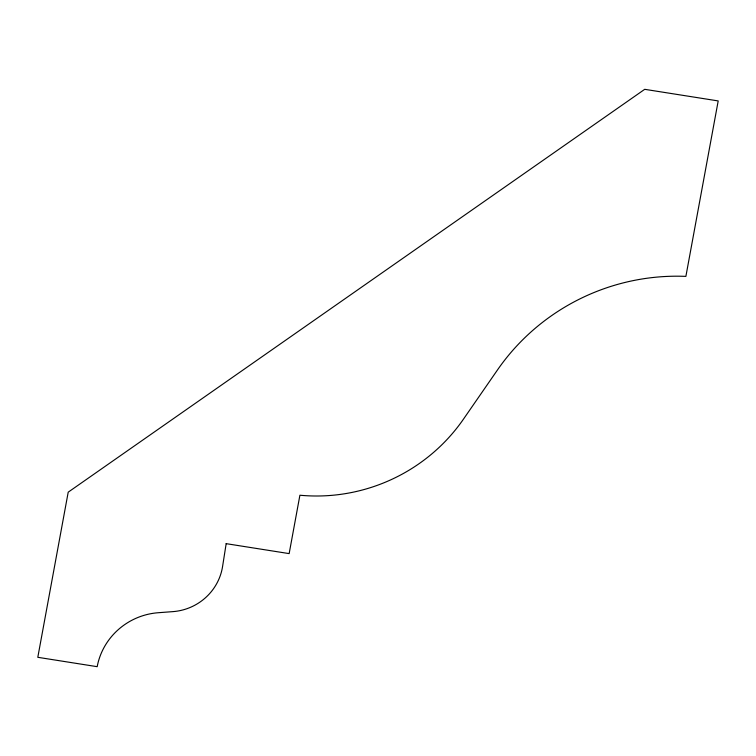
<?xml version="1.0" encoding="UTF-8"?>
<svg xmlns="http://www.w3.org/2000/svg" width="756" height="756" viewBox="0 0 756 756"><rect width="100%" height="100%" fill="white"/><g stroke="black" fill="none" stroke-linecap="round" stroke-linejoin="round"><path stroke-width="1.13" d="M226.167 543.658L222.576 566.509A53.487 51.984 -22.2 0 1 172.963 611.623L158.202 612.729A66.131 64.269 -22.2 0 0 97.184 666.679L37.8 657.304L68.21 492.165L644.717 89.321L718.2 100.926L685.881 276.384A213.23 207.248 -22.2 0 0 497.486 369.939L463.456 419.155A174.778 169.883 -22.2 0 1 299.905 495.227L289.151 553.609L226.167 543.658"/></g></svg>
